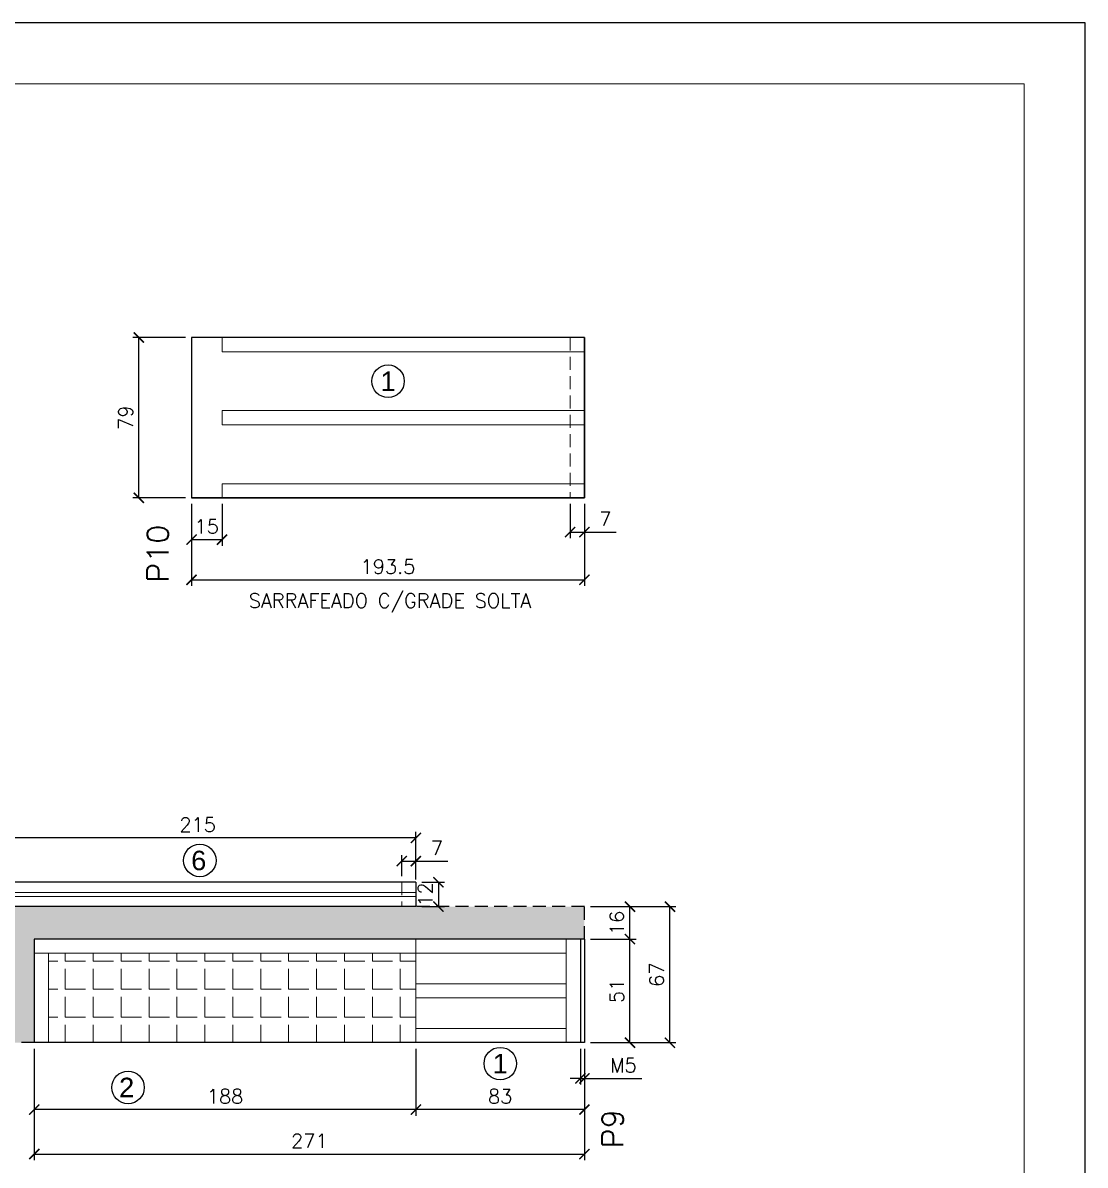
# Model space of a CAD drawing. Extents: x -23436 to 4767, y -4638 to 9755.
# Drawn here: x -14960 to -14436, y 3420 to 3982 of the extents above; entities that cross this region are included whole.
import ezdxf
from ezdxf.enums import TextEntityAlignment as Align

# ---------------------------------------------------------------- set-up
doc = ezdxf.new("R2010")
doc.units = 0
doc.header["$PDMODE"] = 2
doc.header["$PDSIZE"] = 10
doc.linetypes.add('HIDDEN', pattern=[9.525, 6.35, -3.175])
doc.layers.get('0').update_dxf_attribs({"lineweight": 13})
doc.layers.get('Defpoints').update_dxf_attribs({"lineweight": 13})
for name, color, linetype in [('Concreto', 250, 'HIDDEN'), ('Cota', 4, 'Continuous'), ('MB Logo', 255, 'Continuous'), ('Painéis', 200, 'Continuous'), ('Romaneio', 10, 'Continuous')]:
    doc.layers.add(name, color=color, linetype=linetype)
for name, color, linetype, lineweight in [('FOLHA MB', 7, 'Continuous', 13), ('Sarr 2.2x7', 40, 'Continuous', 9), ('Texto Seção', 7, 'Continuous', 15)]:
    doc.layers.add(name, color=color, linetype=linetype, lineweight=lineweight)
doc.layers.add('Laje_Perimetro', color=7, linetype='Continuous', plot=False)
doc.styles.add('ARIAL', font='arial.ttf', dxfattribs={"oblique": 15, "height": 25})
doc.styles.add('REGUA-120', font='ROMANS.shx', dxfattribs={"height": 15})
doc.styles.add('ROMANS', font='romans.shx')
doc.dimstyles.new('Cota Paínel', dxfattribs={"dimtxt": 7, "dimasz": 5, "dimexe": 3, "dimexo": 3, "dimgap": 3, "dimtad": 1, "dimdec": 1, "dimzin": 12, "dimdsep": 46, "dimtxsty": 'ROMANS', "dimblk": 'ARCHTICK', "dimcen": 0, "dimclrd": 4, "dimclre": 4, "dimclrt": 1, "dimadec": 1, "dimazin": 3, "dimtfac": 1, "dimtdec": 1, "dimtmove": 0, "dimatfit": 3, "dimldrblk": 'OBLIQUE', "dimfxl": 1, "dimtolj": 1, "dimtzin": 12, "dimarcsym": 0})

# ---------------------------------------------------------------- blocks, each defined once
blk = doc.blocks.new('A$C169d8357')
at = {"layer": 'FOLHA MB', "color": 1}
for points in [[(0, 1199.94), (0, 149.94), (1485.02, 149.94), (1485.02, 1199.94)], [(70, 1169.94), (70, 179.94), (1455.02, 179.94), (1455.02, 1169.94)]]:
    blk.add_lwpolyline(points, close=True, dxfattribs=at)
blk = doc.blocks.new('_ArchTick')
at = {"color": 0, "linetype": 'ByBlock', "const_width": 0.15}
blk.add_lwpolyline([(-0.5, -0.5), (0.5, 0.5)], dxfattribs=at)
blk = doc.blocks.new('*D602')
at = {"layer": 'Cota', "color": 4, "lineweight": -2, "transparency": 16777216}
for p, q in [((-14876.52, 3745.26), (-14876.52, 3704.91)), ((-14683.02, 3745.26), (-14683.02, 3704.91)), ((-14876.52, 3707.91), (-14683.02, 3707.91))]:
    blk.add_line(p, q, dxfattribs=at)
at = {"layer": 'Defpoints', "color": 0, "transparency": 16777216}
for p in [(-14876.52, 3748.26), (-14683.02, 3748.26), (-14683.02, 3707.91)]:
    blk.add_point(p, dxfattribs=at)
at = {"layer": 'Cota', "color": 4, "lineweight": -2, "transparency": 16777216, "xscale": 5, "yscale": 5, "zscale": 5, "rotation": 180}
blk.add_blockref('_ArchTick', (-14876.52, 3707.91), dxfattribs=at)
at = {"layer": 'Cota', "color": 4, "lineweight": -2, "transparency": 16777216, "xscale": 5, "yscale": 5, "zscale": 5}
blk.add_blockref('_ArchTick', (-14683.02, 3707.91), dxfattribs=at)
at = {"layer": 'Cota', "color": 1, "transparency": 16777216, "insert": (-14779.77, 3714.41), "char_height": 7, "attachment_point": 5, "style": 'ROMANS'}
blk.add_mtext('\\A1;193.5', dxfattribs=at)
blk = doc.blocks.new('_OBLIQUE')
at = {"color": 0, "linetype": 'ByBlock', "lineweight": -2}
for p, q in [((0, 0), (-1, 0)), ((-0.5, -0.5), (0.5, 0.5))]:
    blk.add_line(p, q, dxfattribs=at)
blk = doc.blocks.new('*D603')
at = {"layer": 'Cota', "color": 4, "lineweight": -2, "transparency": 16777216}
for p, q in [((-14879.52, 3827.26), (-14905.51, 3827.26)), ((-14902.51, 3748.26), (-14902.51, 3827.26)), ((-14879.52, 3748.26), (-14905.51, 3748.26))]:
    blk.add_line(p, q, dxfattribs=at)
at = {"layer": 'Defpoints', "color": 0, "transparency": 16777216}
for p in [(-14902.51, 3827.26), (-14876.52, 3827.26), (-14876.52, 3748.26)]:
    blk.add_point(p, dxfattribs=at)
at = {"layer": 'Cota', "color": 4, "lineweight": -2, "transparency": 16777216, "xscale": 5, "yscale": 5, "zscale": 5}
for p, rotation in [((-14902.51, 3827.26), 90), ((-14902.51, 3748.26), 270)]:
    blk.add_blockref('_ArchTick', p, dxfattribs=dict(at, rotation=rotation))
at = {"layer": 'Cota', "color": 1, "transparency": 16777216, "insert": (-14909.01, 3787.76), "char_height": 7, "attachment_point": 5, "rotation": 90, "style": 'ROMANS'}
blk.add_mtext('\\A1;79', dxfattribs=at)
blk = doc.blocks.new('*D608')
at = {"layer": 'Cota', "color": 4, "lineweight": -2, "transparency": 16777216}
for p, q in [((-14690.02, 3745.26), (-14690.02, 3728.43)), ((-14683.02, 3745.26), (-14683.02, 3728.43)), ((-14690.02, 3731.43), (-14683.02, 3731.43)), ((-14683.02, 3731.43), (-14667.36, 3731.43))]:
    blk.add_line(p, q, dxfattribs=at)
at = {"layer": 'Defpoints', "color": 0, "transparency": 16777216}
for p in [(-14690.02, 3748.26), (-14683.02, 3748.26), (-14683.02, 3731.43)]:
    blk.add_point(p, dxfattribs=at)
at = {"layer": 'Cota', "color": 4, "lineweight": -2, "transparency": 16777216, "xscale": 5, "yscale": 5, "zscale": 5, "rotation": 180}
blk.add_blockref('_ArchTick', (-14690.02, 3731.43), dxfattribs=at)
at = {"layer": 'Cota', "color": 4, "lineweight": -2, "transparency": 16777216, "xscale": 5, "yscale": 5, "zscale": 5}
blk.add_blockref('_ArchTick', (-14683.02, 3731.43), dxfattribs=at)
at = {"layer": 'Cota', "color": 1, "transparency": 16777216, "insert": (-14672.69, 3737.93), "char_height": 7, "attachment_point": 5, "style": 'ROMANS'}
blk.add_mtext('\\A1;7', dxfattribs=at)
blk = doc.blocks.new('*D610')
at = {"layer": 'Cota', "color": 4, "lineweight": -2, "transparency": 16777216}
for p, q in [((-14685.02, 3476.92), (-14685.02, 3459.29)), ((-14683.02, 3476.92), (-14683.02, 3459.29)), ((-14685.02, 3462.29), (-14690.02, 3462.29)), ((-14685.02, 3462.29), (-14683.02, 3462.29)), ((-14683.02, 3462.29), (-14654.69, 3462.29))]:
    blk.add_line(p, q, dxfattribs=at)
at = {"layer": 'Defpoints', "color": 0, "transparency": 16777216}
for p in [(-14685.02, 3479.92), (-14683.02, 3479.92), (-14683.02, 3462.29)]:
    blk.add_point(p, dxfattribs=at)
at = {"layer": 'Cota', "color": 4, "lineweight": -2, "transparency": 16777216, "xscale": 5, "yscale": 5, "zscale": 5}
blk.add_blockref('_ArchTick', (-14685.02, 3462.29), dxfattribs=at)
at = {"layer": 'Cota', "color": 4, "lineweight": -2, "transparency": 16777216, "xscale": 5, "yscale": 5, "zscale": 5, "rotation": 180}
blk.add_blockref('_ArchTick', (-14683.02, 3462.29), dxfattribs=at)
at = {"layer": 'Cota', "color": 1, "transparency": 16777216, "insert": (-14663.86, 3468.79), "char_height": 7, "attachment_point": 5, "style": 'ROMANS'}
blk.add_mtext('\\A1;M5', dxfattribs=at)
blk = doc.blocks.new('*D611')
at = {"layer": 'Cota', "color": 4, "lineweight": -2, "transparency": 16777216}
for p, q in [((-14954.02, 3476.92), (-14954.02, 3422.04)), ((-14683.02, 3476.92), (-14683.02, 3422.04)), ((-14954.02, 3425.04), (-14683.02, 3425.04))]:
    blk.add_line(p, q, dxfattribs=at)
at = {"layer": 'Defpoints', "color": 0, "transparency": 16777216}
for p in [(-14954.02, 3479.92), (-14683.02, 3479.92), (-14683.02, 3425.04)]:
    blk.add_point(p, dxfattribs=at)
at = {"layer": 'Cota', "color": 4, "lineweight": -2, "transparency": 16777216, "xscale": 5, "yscale": 5, "zscale": 5, "rotation": 180}
blk.add_blockref('_ArchTick', (-14954.02, 3425.04), dxfattribs=at)
at = {"layer": 'Cota', "color": 4, "lineweight": -2, "transparency": 16777216, "xscale": 5, "yscale": 5, "zscale": 5}
blk.add_blockref('_ArchTick', (-14683.02, 3425.04), dxfattribs=at)
at = {"layer": 'Cota', "color": 1, "transparency": 16777216, "insert": (-14818.52, 3431.54), "char_height": 7, "attachment_point": 5, "style": 'ROMANS'}
blk.add_mtext('\\A1;271', dxfattribs=at)
blk = doc.blocks.new('*D612')
at = {"layer": 'Cota', "color": 4, "lineweight": -2, "transparency": 16777216}
for p, q in [((-14680.02, 3546.92), (-14637.91, 3546.92)), ((-14640.91, 3479.92), (-14640.91, 3546.92)), ((-14680.02, 3479.92), (-14637.91, 3479.92))]:
    blk.add_line(p, q, dxfattribs=at)
at = {"layer": 'Defpoints', "color": 0, "transparency": 16777216}
for p in [(-14683.02, 3546.92), (-14640.91, 3546.92), (-14683.02, 3479.92)]:
    blk.add_point(p, dxfattribs=at)
at = {"layer": 'Cota', "color": 4, "lineweight": -2, "transparency": 16777216, "xscale": 5, "yscale": 5, "zscale": 5}
for p, rotation in [((-14640.91, 3546.92), 90), ((-14640.91, 3479.92), 270)]:
    blk.add_blockref('_ArchTick', p, dxfattribs=dict(at, rotation=rotation))
at = {"layer": 'Cota', "color": 1, "transparency": 16777216, "insert": (-14647.41, 3513.42), "char_height": 7, "attachment_point": 5, "rotation": 90, "style": 'ROMANS'}
blk.add_mtext('\\A1;67', dxfattribs=at)
blk = doc.blocks.new('*D613')
at = {"layer": 'Cota', "color": 4, "lineweight": -2, "transparency": 16777216}
for p, q in [((-14680.02, 3530.92), (-14657.56, 3530.92)), ((-14660.56, 3479.92), (-14660.56, 3530.92)), ((-14680.02, 3479.92), (-14657.56, 3479.92))]:
    blk.add_line(p, q, dxfattribs=at)
at = {"layer": 'Defpoints', "color": 0, "transparency": 16777216}
for p in [(-14683.02, 3530.92), (-14660.56, 3530.92), (-14683.02, 3479.92)]:
    blk.add_point(p, dxfattribs=at)
at = {"layer": 'Cota', "color": 4, "lineweight": -2, "transparency": 16777216, "xscale": 5, "yscale": 5, "zscale": 5}
for p, rotation in [((-14660.56, 3530.92), 90), ((-14660.56, 3479.92), 270)]:
    blk.add_blockref('_ArchTick', p, dxfattribs=dict(at, rotation=rotation))
at = {"layer": 'Cota', "color": 1, "transparency": 16777216, "insert": (-14667.06, 3505.42), "char_height": 7, "attachment_point": 5, "rotation": 90, "style": 'ROMANS'}
blk.add_mtext('\\A1;51', dxfattribs=at)
blk = doc.blocks.new('*D614')
at = {"layer": 'Cota', "color": 4, "lineweight": -2, "transparency": 16777216}
for p, q in [((-14680.02, 3546.92), (-14657.56, 3546.92)), ((-14660.56, 3530.92), (-14660.56, 3546.92)), ((-14680.02, 3530.92), (-14657.56, 3530.92))]:
    blk.add_line(p, q, dxfattribs=at)
at = {"layer": 'Defpoints', "color": 0, "transparency": 16777216}
for p in [(-14683.02, 3546.92), (-14660.56, 3546.92), (-14683.02, 3530.92)]:
    blk.add_point(p, dxfattribs=at)
at = {"layer": 'Cota', "color": 4, "lineweight": -2, "transparency": 16777216, "xscale": 5, "yscale": 5, "zscale": 5}
for p, rotation in [((-14660.56, 3546.92), 90), ((-14660.56, 3530.92), 270)]:
    blk.add_blockref('_ArchTick', p, dxfattribs=dict(at, rotation=rotation))
at = {"layer": 'Cota', "color": 1, "transparency": 16777216, "insert": (-14667.06, 3538.92), "char_height": 7, "attachment_point": 5, "rotation": 90, "style": 'ROMANS'}
blk.add_mtext('\\A1;16', dxfattribs=at)
blk = doc.blocks.new('*D618')
at = {"layer": 'Cota', "color": 4, "lineweight": -2, "transparency": 16777216}
for p, q in [((-14773.02, 3561.92), (-14773.02, 3572.35)), ((-14773.02, 3569.35), (-14766.02, 3569.35)), ((-14766.02, 3560.23), (-14766.02, 3572.35)), ((-14766.02, 3569.35), (-14750.36, 3569.35))]:
    blk.add_line(p, q, dxfattribs=at)
at = {"layer": 'Defpoints', "color": 0, "transparency": 16777216}
for p in [(-14766.02, 3569.35), (-14773.02, 3558.92), (-14766.02, 3557.23)]:
    blk.add_point(p, dxfattribs=at)
at = {"layer": 'Cota', "color": 4, "lineweight": -2, "transparency": 16777216, "xscale": 5, "yscale": 5, "zscale": 5, "rotation": 180}
blk.add_blockref('_ArchTick', (-14773.02, 3569.35), dxfattribs=at)
at = {"layer": 'Cota', "color": 4, "lineweight": -2, "transparency": 16777216, "xscale": 5, "yscale": 5, "zscale": 5}
blk.add_blockref('_ArchTick', (-14766.02, 3569.35), dxfattribs=at)
at = {"layer": 'Cota', "color": 1, "transparency": 16777216, "insert": (-14755.69, 3575.85), "char_height": 7, "attachment_point": 5, "style": 'ROMANS'}
blk.add_mtext('\\A1;7', dxfattribs=at)
blk = doc.blocks.new('*D619')
at = {"layer": 'Cota', "color": 4, "lineweight": -2, "transparency": 16777216}
for p, q in [((-14981.02, 3561.92), (-14981.02, 3583.77)), ((-14766.02, 3580.77), (-14981.02, 3580.77)), ((-14766.02, 3561.92), (-14766.02, 3583.77))]:
    blk.add_line(p, q, dxfattribs=at)
at = {"layer": 'Defpoints', "color": 0, "transparency": 16777216}
for p in [(-14981.02, 3580.77), (-14981.02, 3558.92), (-14766.02, 3558.92)]:
    blk.add_point(p, dxfattribs=at)
at = {"layer": 'Cota', "color": 4, "lineweight": -2, "transparency": 16777216, "xscale": 5, "yscale": 5, "zscale": 5, "rotation": 180}
blk.add_blockref('_ArchTick', (-14981.02, 3580.77), dxfattribs=at)
at = {"layer": 'Cota', "color": 4, "lineweight": -2, "transparency": 16777216, "xscale": 5, "yscale": 5, "zscale": 5}
blk.add_blockref('_ArchTick', (-14766.02, 3580.77), dxfattribs=at)
at = {"layer": 'Cota', "color": 1, "transparency": 16777216, "insert": (-14873.52, 3587.27), "char_height": 7, "attachment_point": 5, "style": 'ROMANS'}
blk.add_mtext('\\A1;215', dxfattribs=at)
blk = doc.blocks.new('*D622')
at = {"layer": 'Cota', "color": 4, "lineweight": -2, "transparency": 16777216}
for p, q in [((-14763.02, 3558.92), (-14751.92, 3558.92)), ((-14754.92, 3558.92), (-14754.92, 3546.92)), ((-14763.02, 3546.92), (-14751.92, 3546.92))]:
    blk.add_line(p, q, dxfattribs=at)
at = {"layer": 'Defpoints', "color": 0, "transparency": 16777216}
for p in [(-14766.02, 3558.92), (-14766.02, 3546.92), (-14754.92, 3546.92)]:
    blk.add_point(p, dxfattribs=at)
at = {"layer": 'Cota', "color": 4, "lineweight": -2, "transparency": 16777216, "xscale": 5, "yscale": 5, "zscale": 5}
for p, rotation in [((-14754.92, 3558.92), 90), ((-14754.92, 3546.92), 270)]:
    blk.add_blockref('_ArchTick', p, dxfattribs=dict(at, rotation=rotation))
at = {"layer": 'Cota', "color": 1, "transparency": 16777216, "insert": (-14761.42, 3552.92), "char_height": 7, "attachment_point": 5, "rotation": 90, "style": 'ROMANS'}
blk.add_mtext('\\A1;12', dxfattribs=at)
blk = doc.blocks.new('*D623')
at = {"layer": 'Cota', "color": 4, "lineweight": -2, "transparency": 16777216}
for p, q in [((-14766.02, 3476.92), (-14766.02, 3443.95)), ((-14683.02, 3476.92), (-14683.02, 3443.95)), ((-14683.02, 3446.95), (-14766.02, 3446.95))]:
    blk.add_line(p, q, dxfattribs=at)
at = {"layer": 'Defpoints', "color": 0, "transparency": 16777216}
for p in [(-14766.02, 3479.92), (-14683.02, 3479.92), (-14766.02, 3446.95)]:
    blk.add_point(p, dxfattribs=at)
at = {"layer": 'Cota', "color": 4, "lineweight": -2, "transparency": 16777216, "xscale": 5, "yscale": 5, "zscale": 5, "rotation": 180}
blk.add_blockref('_ArchTick', (-14766.02, 3446.95), dxfattribs=at)
at = {"layer": 'Cota', "color": 4, "lineweight": -2, "transparency": 16777216, "xscale": 5, "yscale": 5, "zscale": 5}
blk.add_blockref('_ArchTick', (-14683.02, 3446.95), dxfattribs=at)
at = {"layer": 'Cota', "color": 1, "transparency": 16777216, "insert": (-14724.52, 3453.45), "char_height": 7, "attachment_point": 5, "style": 'ROMANS'}
blk.add_mtext('\\A1;83', dxfattribs=at)
blk = doc.blocks.new('*D624')
at = {"layer": 'Cota', "color": 4, "lineweight": -2, "transparency": 16777216}
for p, q in [((-14954.02, 3476.92), (-14954.02, 3443.95)), ((-14766.02, 3476.92), (-14766.02, 3443.95)), ((-14766.02, 3446.95), (-14954.02, 3446.95))]:
    blk.add_line(p, q, dxfattribs=at)
at = {"layer": 'Defpoints', "color": 0, "transparency": 16777216}
for p in [(-14954.02, 3479.92), (-14766.02, 3479.92), (-14954.02, 3446.95)]:
    blk.add_point(p, dxfattribs=at)
at = {"layer": 'Cota', "color": 4, "lineweight": -2, "transparency": 16777216, "xscale": 5, "yscale": 5, "zscale": 5, "rotation": 180}
blk.add_blockref('_ArchTick', (-14954.02, 3446.95), dxfattribs=at)
at = {"layer": 'Cota', "color": 4, "lineweight": -2, "transparency": 16777216, "xscale": 5, "yscale": 5, "zscale": 5}
blk.add_blockref('_ArchTick', (-14766.02, 3446.95), dxfattribs=at)
at = {"layer": 'Cota', "color": 1, "transparency": 16777216, "insert": (-14860.02, 3453.45), "char_height": 7, "attachment_point": 5, "style": 'ROMANS'}
blk.add_mtext('\\A1;188', dxfattribs=at)
blk = doc.blocks.new('*D629')
at = {"layer": 'Cota', "color": 4, "lineweight": -2, "transparency": 16777216}
for p, q in [((-14876.52, 3745.26), (-14876.52, 3724.69)), ((-14861.52, 3745.26), (-14861.52, 3724.69)), ((-14876.52, 3727.69), (-14861.52, 3727.69))]:
    blk.add_line(p, q, dxfattribs=at)
at = {"layer": 'Defpoints', "color": 0, "transparency": 16777216}
for p in [(-14876.52, 3748.26), (-14861.52, 3748.26), (-14861.52, 3727.69)]:
    blk.add_point(p, dxfattribs=at)
at = {"layer": 'Cota', "color": 4, "lineweight": -2, "transparency": 16777216, "xscale": 5, "yscale": 5, "zscale": 5, "rotation": 180}
blk.add_blockref('_ArchTick', (-14876.52, 3727.69), dxfattribs=at)
at = {"layer": 'Cota', "color": 4, "lineweight": -2, "transparency": 16777216, "xscale": 5, "yscale": 5, "zscale": 5}
blk.add_blockref('_ArchTick', (-14861.52, 3727.69), dxfattribs=at)
at = {"layer": 'Cota', "color": 1, "transparency": 16777216, "insert": (-14869.02, 3734.19), "char_height": 7, "attachment_point": 5, "style": 'ROMANS'}
blk.add_mtext('\\A1;15', dxfattribs=at)

msp = doc.modelspace()

# ---------------------------------------------------------------- hatches: boundary and pattern name
at = {"true_color": 0x636466}
h = msp.add_hatch(dxfattribs=at)
h.set_pattern_fill('ANGLE', color=251, scale=50)
h.set_pattern_definition([(0, (3170.02, 0), (0, 13.75), [10, -3.75]), (90, (3170.02, 0), (-13.75, 8e-16), [10, -3.75])])
h.paths.add_polyline_path([(-14947.02, 3523.92), (-14766.02, 3523.92), (-14766.02, 3479.92), (-14947.02, 3479.92)])
at = {"layer": 'Concreto'}
h = msp.add_hatch(dxfattribs=at)
h.set_pattern_fill('AR-CONC', color=256, scale=2.5)
h.set_pattern_definition([(50, (3170.02, 0), (17.931505, -1.568803), [1.875, -20.625]), (355, (3170.02, 0), (-3.468783, 18.804803), [1.5, -16.5]), (100.45144, (3171.515, -0.13), (14.462721, 17.236), [1.593505, -17.528553]), (46.1842, (3170.02, 5), (26.681033, -4.137982), [2.8125, -30.9375]), (96.63564, (3172.244, 4.655), (23.36655, 24.352965), [2.39026, -26.292844]), (351.18416, (3170.02, 5), (23.36655, 24.352965), [2.25, -24.75]), (21, (3172.52, 3.75), (14.922676, -10.065472), [1.875, -20.625]), (326, (3172.52, 3.75), (6.082883, 18.128751), [1.5, -16.5]), (71.45144, (3173.764, 2.911), (21.00556, 8.063279), [1.593505, -17.528553]), (37.5, (3170.0204, 0), (0.3039964, 8.3223463), [0, -16.3, 0, -16.75, 0, -16.5625]), (7.5, (3170.02, 0), (6.5767384, 9.860293), [0, -9.55, 0, -15.925, 0, -6.3125]), (327.5, (3164.4454, 0), (13.345561, -0.5638718), [0, -6.25, 0, -19.5, 0, -25.875]), (317.5, (3161.945, 0), (14.579654, 2.5026246), [0, -8.125, 0, -12.95, 0, -18.375])])
h.paths.add_polyline_path([(-15123.52, 3541.92), (-14981.02, 3541.92), (-14981.02, 3546.92), (-14766.02, 3546.92), (-14683.02, 3546.92), (-14683.02, 3530.92), (-14954.02, 3530.92), (-14954.02, 3479.92), (-14981.02, 3479.92), (-14981.02, 3529.92), (-15096.52, 3529.92), (-15096.52, 3479.92), (-15170.52, 3479.92), (-15170.52, 3493.92), (-15123.52, 3493.92)])

# ---------------------------------------------------------------- linework, layer by layer
at = {"color": 251, "true_color": 0x636466}
msp.add_line((-14766.02, 3530.92), (-14766.02, 3479.92), dxfattribs=at)
at = {"layer": 'Concreto'}
for p, q in [((-14683.02, 3546.92), (-14766.02, 3546.92)), ((-14683.02, 3530.92), (-14683.02, 3546.92)), ((-14954.02, 3479.92), (-14981.02, 3479.92))]:
    msp.add_line(p, q, dxfattribs=at)
at = {"layer": 'Laje_Perimetro'}
msp.add_lwpolyline([(-14436.36, 3982.26), (-15921.38, 3982.26), (-15921.38, 2932.26), (-14436.36, 2932.26)], close=True, dxfattribs=at)
at = {"layer": 'Painéis'}
for p, q in [((-14683.02, 3827.26), (-14876.52, 3827.26)), ((-14876.52, 3827.26), (-14876.52, 3748.26)), ((-14683.02, 3827.26), (-14683.02, 3748.26)), ((-14683.02, 3748.26), (-14876.52, 3748.26)), ((-14766.02, 3558.92), (-15096.52, 3558.92)), ((-14766.02, 3558.92), (-14766.02, 3546.92)), ((-14766.02, 3546.92), (-14981.02, 3546.92)), ((-14954.02, 3530.92), (-14954.02, 3479.92)), ((-14683.02, 3530.92), (-14954.02, 3530.92)), ((-14685.02, 3530.92), (-14685.02, 3479.92)), ((-14683.02, 3530.92), (-14683.02, 3479.92)), ((-14683.02, 3479.92), (-14954.02, 3479.92))]:
    msp.add_line(p, q, dxfattribs=at)
msp.add_lwpolyline([(-14876.52, 3748.26), (-14683.02, 3748.26), (-14683.02, 3827.26), (-14876.52, 3827.26)], close=True, dxfattribs=at)
at = {"layer": 'Romaneio'}
for centre in [(-14779.73, 3805.72), (-14872.47, 3569.66), (-14724.47, 3469.59), (-14907.81, 3457.85)]:
    msp.add_circle(centre, 8, dxfattribs=at)
at = {"layer": 'Sarr 2.2x7', "color": 50}
for p, q in [((-14683.02, 3827.26), (-14861.52, 3827.26)), ((-14861.52, 3827.26), (-14861.52, 3823.76)), ((-14683.02, 3827.26), (-14683.02, 3823.76)), ((-14861.52, 3820.26), (-14861.52, 3823.76)), ((-14683.02, 3820.26), (-14683.02, 3823.76)), ((-14683.02, 3820.26), (-14861.52, 3820.26)), ((-14861.52, 3791.26), (-14861.52, 3787.76)), ((-14861.52, 3791.26), (-14683.02, 3791.26)), ((-14861.52, 3784.26), (-14861.52, 3787.76)), ((-14683.02, 3791.26), (-14683.02, 3787.76)), ((-14683.02, 3784.26), (-14683.02, 3787.76)), ((-14861.52, 3784.26), (-14683.02, 3784.26)), ((-14861.52, 3755.26), (-14861.52, 3751.76)), ((-14861.52, 3755.26), (-14683.02, 3755.26)), ((-14683.02, 3755.26), (-14683.02, 3751.76)), ((-14861.52, 3748.26), (-14861.52, 3751.76)), ((-14861.52, 3748.26), (-14683.02, 3748.26)), ((-14683.02, 3748.26), (-14683.02, 3751.76)), ((-14766.02, 3558.92), (-14981.02, 3558.92)), ((-14766.02, 3558.92), (-14766.02, 3556.42)), ((-14766.02, 3553.92), (-14766.02, 3556.42)), ((-14766.02, 3553.92), (-14981.02, 3553.92)), ((-14981.02, 3551.92), (-14766.02, 3551.92)), ((-14766.02, 3551.92), (-14766.02, 3549.42)), ((-14981.02, 3546.92), (-14766.02, 3546.92)), ((-14766.02, 3546.92), (-14766.02, 3549.42)), ((-14692.02, 3530.92), (-14954.02, 3530.92)), ((-14954.02, 3530.92), (-14954.02, 3527.42)), ((-14692.02, 3479.92), (-14692.02, 3530.92)), ((-14692.02, 3530.92), (-14688.52, 3530.92)), ((-14692.02, 3530.92), (-14692.02, 3527.42)), ((-14685.02, 3530.92), (-14688.52, 3530.92)), ((-14685.02, 3479.92), (-14685.02, 3530.92)), ((-14954.02, 3523.92), (-14954.02, 3527.42)), ((-14692.02, 3523.92), (-14954.02, 3523.92)), ((-14692.02, 3523.92), (-14692.02, 3527.42)), ((-14766.02, 3508.92), (-14766.02, 3505.42)), ((-14766.02, 3508.92), (-14692.02, 3508.92)), ((-14692.02, 3508.92), (-14692.02, 3505.42)), ((-14766.02, 3501.92), (-14766.02, 3505.42)), ((-14766.02, 3501.92), (-14692.02, 3501.92)), ((-14692.02, 3501.92), (-14692.02, 3505.42)), ((-14766.02, 3486.92), (-14766.02, 3483.42)), ((-14766.02, 3486.92), (-14692.02, 3486.92)), ((-14766.02, 3479.92), (-14766.02, 3483.42)), ((-14692.02, 3486.92), (-14692.02, 3483.42)), ((-14692.02, 3479.92), (-14692.02, 3483.42)), ((-14766.02, 3479.92), (-14692.02, 3479.92)), ((-14692.02, 3479.92), (-14688.52, 3479.92)), ((-14685.02, 3479.92), (-14688.52, 3479.92))]:
    msp.add_line(p, q, dxfattribs=at)
at = {"layer": 'Sarr 2.2x7', "linetype": 'HIDDEN'}
for p, q in [((-14690.02, 3827.26), (-14690.02, 3748.26)), ((-14773.02, 3558.92), (-14773.02, 3546.92))]:
    msp.add_line(p, q, dxfattribs=at)
at = {"layer": 'Sarr 2.2x7'}
msp.add_lwpolyline([(-14954.02, 3523.92), (-14954.02, 3479.92), (-14947.02, 3479.92), (-14947.02, 3523.92)], close=True, dxfattribs=at)

# ---------------------------------------------------------------- block references
at = {"layer": 'MB Logo'}
msp.add_blockref('A$C169d8357', (-15921.38, 2782.32), dxfattribs=at)

# ---------------------------------------------------------------- texts
at = {"layer": 'Painéis', "color": 1, "insert": (-14778.79, 3696.48), "char_height": 7, "attachment_point": 5, "style": 'ROMANS'}
msp.add_mtext('\\A1;SARRAFEADO C/GRADE SOLTA', dxfattribs=at)
at = {"layer": 'Romaneio', "color": 0, "style": 'ARIAL'}
for s, p in [('1', (-14779.73, 3805.72)), ('6', (-14872.99, 3569.66)), ('1', (-14724.47, 3469.59)), ('2', (-14908.49, 3457.85))]:
    msp.add_text(s, height=9.6, dxfattribs=at).set_placement(p, align=Align.MIDDLE_CENTER)
at = {"layer": 'Texto Seção', "style": 'REGUA-120', "width": 1.05}
for s, p in [('P10', (-14893.14, 3720.77)), ('P9', (-14669.07, 3437.52))]:
    msp.add_text(s, height=10.4, rotation=90, dxfattribs=at).set_placement(p, align=Align.MIDDLE_CENTER)

# ---------------------------------------------------------------- dimensions: what is measured, and where the dimension line sits
at = {"layer": 'Cota'}
for base, p1, p2, angle, picture, middle in [((-14902.51, 3827.26), (-14876.52, 3748.26), (-14876.52, 3827.26), 90, '*D603', (-14909.01, 3787.76)), ((-14683.02, 3707.91), (-14876.52, 3748.26), (-14683.02, 3748.26), 180, '*D602', (-14779.77, 3714.41)), ((-14683.02, 3731.43), (-14690.02, 3748.26), (-14683.02, 3748.26), 180, '*D608', (-14672.69, 3737.93)), ((-14981.02, 3580.77), (-14766.02, 3558.92), (-14981.02, 3558.92), 180, '*D619', (-14873.52, 3587.27)), ((-14766.02, 3569.35), (-14773.02, 3558.92), (-14766.02, 3557.23), 180, '*D618', (-14755.69, 3575.85)), ((-14640.91, 3546.92), (-14683.02, 3479.92), (-14683.02, 3546.92), 90, '*D612', (-14647.41, 3513.42)), ((-14660.56, 3530.92), (-14683.02, 3479.92), (-14683.02, 3530.92), 270, '*D613', (-14667.06, 3505.42)), ((-14683.02, 3425.04), (-14954.02, 3479.92), (-14683.02, 3479.92), 180, '*D611', (-14818.52, 3431.54)), ((-14766.02, 3446.95), (-14683.02, 3479.92), (-14766.02, 3479.92), 180, '*D623', (-14724.52, 3453.45))]:
    dim = msp.add_linear_dim(base=base, p1=p1, p2=p2, angle=angle, dimstyle='Cota Paínel', dxfattribs=at)
    dim.commit()
    dim.dimension.update_dxf_attribs({"geometry": picture, "text_midpoint": middle})
for base, p1, p2, angle, picture, middle in [((-14861.52, 3727.69), (-14876.52, 3748.26), (-14861.52, 3748.26), 180, '*D629', (-14869.02, 3727.69)), ((-14754.92, 3546.92), (-14766.02, 3558.92), (-14766.02, 3546.92), 90, '*D622', (-14754.92, 3552.92)), ((-14660.56, 3546.92), (-14683.02, 3530.92), (-14683.02, 3546.92), 270, '*D614', (-14660.56, 3538.92))]:
    dim = msp.add_linear_dim(base=base, p1=p1, p2=p2, angle=angle, dimstyle='Cota Paínel', dxfattribs=at)
    dim.commit()
    dim.dimension.update_dxf_attribs({"geometry": picture, "text_midpoint": middle, "dimtype": 160})
dim = msp.add_linear_dim(base=(-14954.02, 3446.95), p1=(-14766.02, 3479.92), p2=(-14954.02, 3479.92), angle=180, dimstyle='Cota Paínel', override={"dimtmove": 1}, dxfattribs=at)
dim.commit()
dim.dimension.update_dxf_attribs({"geometry": '*D624', "text_midpoint": (-14860.02, 3453.45)})
dim = msp.add_linear_dim(base=(-14683.02, 3462.29), p1=(-14685.02, 3479.92), p2=(-14683.02, 3479.92), angle=180, text='M5', dimstyle='Cota Paínel', dxfattribs=at)
dim.commit()
dim.dimension.update_dxf_attribs({"geometry": '*D610', "text_midpoint": (-14663.86, 3468.79)})

doc.saveas('drawing.dxf')
